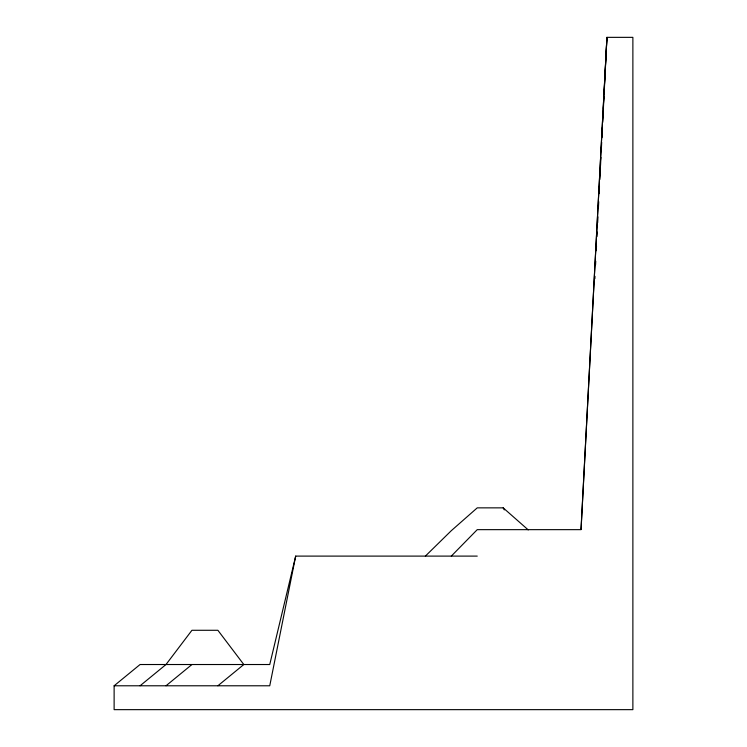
<?xml version="1.0" encoding="UTF-8"?>
<svg xmlns="http://www.w3.org/2000/svg" width="747" height="747" viewBox="0 0 747 747"><rect width="100%" height="100%" fill="white"/><g stroke="black" fill="none" stroke-linecap="round" stroke-linejoin="round"><path stroke-width="1.12" d="M594.873 278.659L594.986 276.325M595.574 264.671L595.742 261.17M596.274 250.675L596.508 246.015M596.974 236.687L597.208 232.028M597.665 222.699L597.964 216.873M598.431 207.545L598.721 201.718M599.131 193.557L599.477 186.563M599.822 179.569L600.233 171.408M600.523 165.582L600.933 157.421M601.223 151.594L601.69 142.266M601.923 137.607L602.446 127.111M602.68 122.452L603.202 111.957M603.38 108.455L603.968 96.802M604.08 94.467L606.938 37.35L632.877 37.35L632.877 709.65L114.123 709.65L114.123 685.783L140.062 664.522L269.751 664.522L295.691 556.104L477.249 556.104M581.063 529.52L606.938 37.35L580.998 529.651L477.249 529.651L451.309 556.104M295.691 556.104L269.751 685.783L114.123 685.783M425.379 556.104L451.309 530.678L477.249 507.857L503.189 507.857L528.26 529.922M140.062 685.783L166.002 664.522L191.942 630.281L217.872 630.281L243.811 664.522L217.872 685.783M166.002 685.783L191.942 664.522M503.189 507.857L504.29 509.912"/></g></svg>
